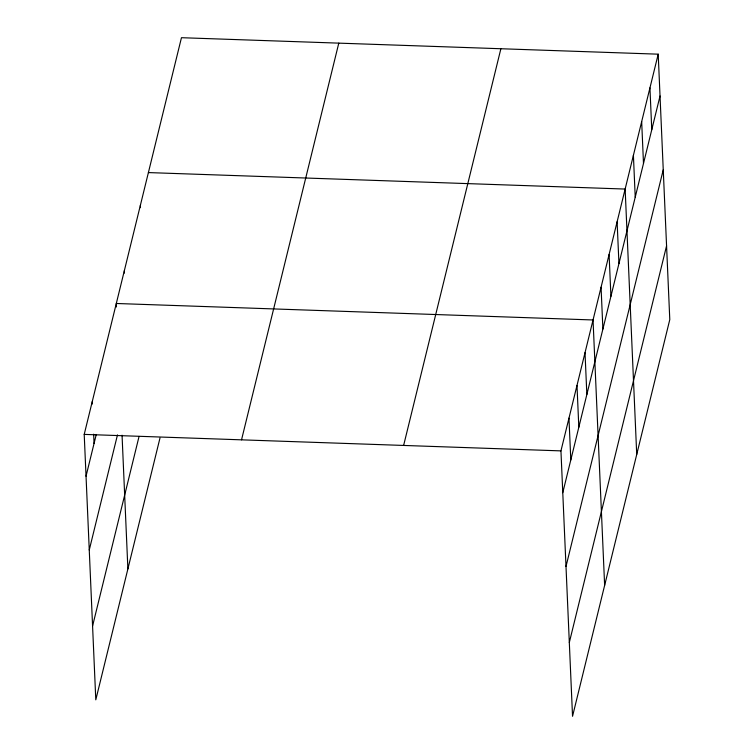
<?xml version="1.0" encoding="UTF-8"?>
<svg xmlns="http://www.w3.org/2000/svg" width="754" height="754" viewBox="0 0 754 754"><rect width="100%" height="100%" fill="white"/><g stroke="black" fill="none" stroke-linecap="round" stroke-linejoin="round"><path stroke-width="1.13" d="M159.989 437.999L95.796 699.825L84.212 434.398L181.46 37.7L658.204 54.175L669.788 319.602L572.54 716.3L560.948 450.883L658.204 54.175M86.031 476.217L96.267 434.455M89.255 550.005L117.473 434.888M92.572 626.027L139.056 436.434M241.534 439.836L338.791 43.138M403.626 445.444L500.882 48.737M562.776 492.692L660.033 95.994M566 566.48L663.247 169.782M569.317 642.512L666.574 245.813M148.397 172.581L625.141 189.056L636.725 454.474M84.212 434.398L560.948 450.883M649.939 87.898L651.767 129.707M641.673 121.62L643.492 163.43M633.407 155.333L635.226 197.152M617.111 221.78L618.94 263.598M609.091 254.513L610.919 296.322M601.07 287.236L602.889 329.055M604.633 585.387L593.04 319.969L116.305 303.485L116.455 306.972M585.019 352.693L586.848 394.512M576.999 385.426L578.818 427.235M568.968 418.15L570.797 459.968M140.376 205.305L140.47 207.633M124.325 270.761L124.429 273.08M122.054 435.218L127.888 568.912M92.233 401.675L92.337 403.993M93.647 434.191L94.061 443.484"/></g></svg>
